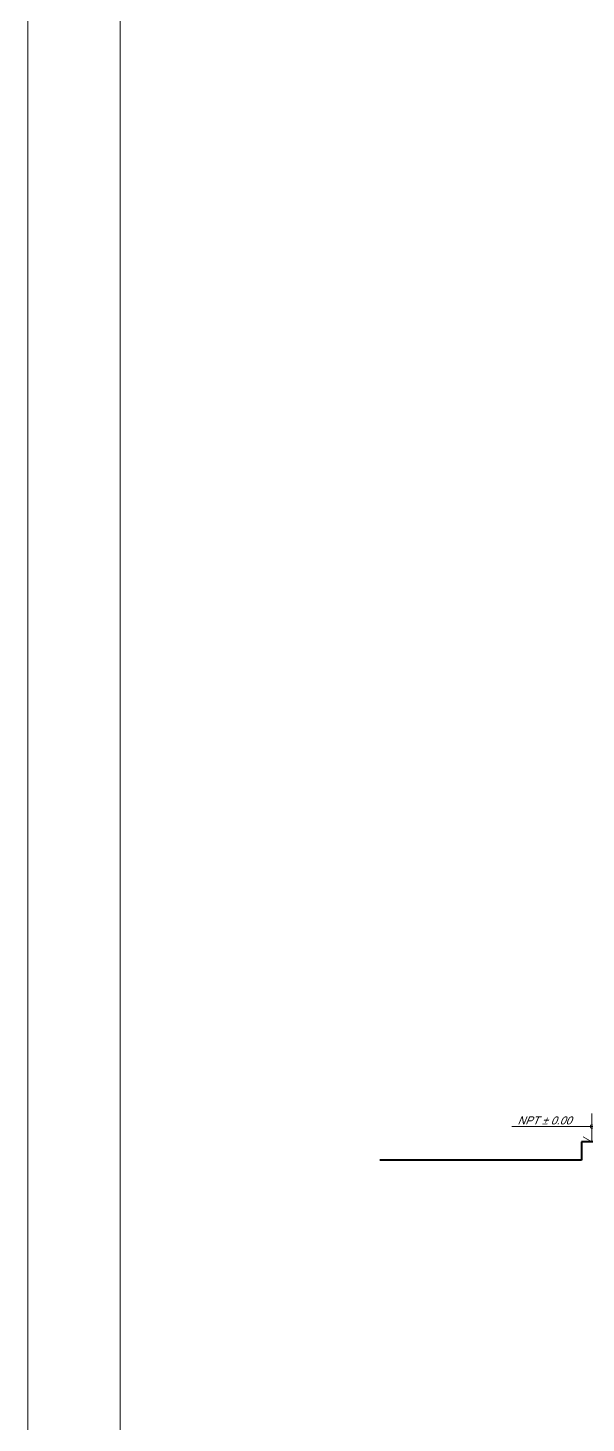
# Model space of a CAD drawing. Header units: millimetres. Extents: x 3779 to 7711, y 1445 to 3132.
# Drawn here: x 3943.88 to 3948.41, y 1470.15 to 1481.48 of the extents above; entities that cross this region are included whole.
import ezdxf

# ---------------------------------------------------------------- set-up
doc = ezdxf.new("R2010")
doc.units = ezdxf.units.MM
for name, color, linetype, lineweight in [('cotas', 7, 'Continuous', 5), ('pluma 1', 1, 'Continuous', 9), ('pluma 4', 34, 'Continuous', 40), ('TEXTO', 7, 'Continuous', 9)]:
    doc.layers.add(name, color=color, linetype=linetype, lineweight=lineweight)
doc.styles.add('nombreambiente', font='stylu.ttf', dxfattribs={"oblique": 20})

# ---------------------------------------------------------------- blocks, each defined once
blk = doc.blocks.new('ttryt')
at = {"layer": 'pluma 1'}
for p, q in [((1118.64, 393.514), (1118.64, 393.283)), ((1119.289, 393.407), (1118.552, 393.407)), ((1118.64, 393.283), (1118.568, 393.324)), ((1118.64, 393.283), (1118.712, 393.324))]:
    blk.add_line(p, q, dxfattribs=at)
at = {"layer": 'pluma 1', "linetype": 'Continuous'}
blk.add_circle((1118.64, 393.407), 0.015, dxfattribs=at)

msp = doc.modelspace()

# ---------------------------------------------------------------- linework, layer by layer
at = {"layer": 'cotas'}
for points in [[(3943.8761, 1448.6283), (4003.2761, 1448.6283), (4003.2761, 1490.6283), (3943.8761, 1490.6283)], [(3944.6261, 1449.3783), (4002.5261, 1449.3783), (4002.5261, 1489.8783), (3944.6261, 1489.8783)]]:
    msp.add_lwpolyline(points, close=True, dxfattribs=at)
at = {"layer": 'pluma 4'}
for p, q in [((3949.5707, 1472.4328), (3948.3707, 1472.4328)), ((3948.3707, 1472.4328), (3948.3707, 1472.2828)), ((3948.3707, 1472.2828), (3946.7339, 1472.2828))]:
    msp.add_line(p, q, dxfattribs=at)

# ---------------------------------------------------------------- block references
at = {"layer": 'pluma 1', "linetype": 'Continuous', "xscale": -1}
msp.add_blockref('ttryt', (5067.0955, 1079.1499), dxfattribs=at)

# ---------------------------------------------------------------- texts
at = {"layer": 'TEXTO', "insert": (3947.8507, 1472.6391), "char_height": 0.065, "width": 0.790868, "attachment_point": 1, "style": 'nombreambiente'}
msp.add_mtext('{\\Q23;NPT %%P 0.00}', dxfattribs=at)

doc.saveas('drawing.dxf')
